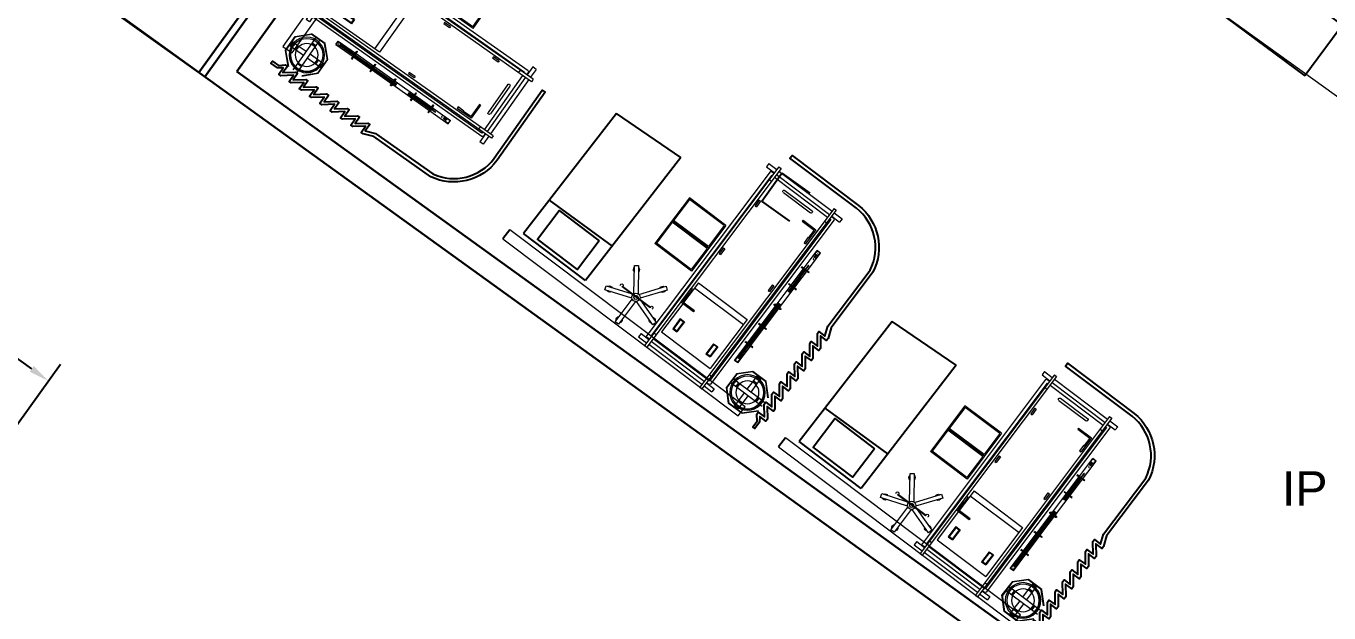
# Model space of a CAD drawing. Header units: metres. Extents: x 141303 to 146299, y 125960 to 127091.
# Drawn here: x 145994.16 to 146005.54, y 126181.59 to 126186.71 of the extents above; entities that cross this region are included whole.
import ezdxf

# ---------------------------------------------------------------- set-up
doc = ezdxf.new("R2010")
doc.units = ezdxf.units.M
doc.header["$MEASUREMENT"] = 0
doc.linetypes.add('C05 _MOB-EQUIP URGENCIAS Y TOCOCIRUGÍA$0$006_URGENCIAS & TOCOCIRUGÍA$0$03.-PRIMER NIVEL GENERAL$0$XR-PLANTA 3ER NIVEL$0$DASHED', pattern=[19.05, 12.7, -6.35])
doc.linetypes.add('C05 _MOB-EQUIP URGENCIAS Y TOCOCIRUGÍA$0$006_URGENCIAS & TOCOCIRUGÍA$0$03.-PRIMER NIVEL GENERAL$0$XR-PLANTA 3ER NIVEL$0$DASHED2', pattern=[0.375, 0.25, -0.125])
doc.layers.add('DIMENSION', color=50, linetype='Continuous')
doc.layers.add('FURNITURE', color=6, linetype='Continuous')
for name, color, linetype, lineweight in [('ELEVATION', 7, 'Continuous', 20), ('LETTERING', 50, 'Continuous', 30), ('new column', 4, 'Continuous', 25), ('NVMI_WALL', 7, 'Continuous', 30), ('PLINTH', 80, 'Continuous', 30)]:
    doc.layers.add(name, color=color, linetype=linetype, lineweight=lineweight)
doc.layers.get('0').off()
doc.styles.get("Standard").update_dxf_attribs({"font": 'arial.ttf'})
doc.dimstyles.get("Standard").update_dxf_attribs({"dimtxt": 0.18, "dimasz": 0.18, "dimexe": 0.18, "dimexo": 0.0625, "dimgap": 0.09, "dimtad": 0, "dimtih": 1, "dimtoh": 1, "dimdec": 4, "dimzin": 0, "dimdsep": 46, "dimtxsty": 'Standard', "dimcen": 0.09, "dimadec": 0, "dimazin": 0, "dimtfac": 1, "dimtdec": 4, "dimtofl": 0, "dimtmove": 0, "dimatfit": 3, "dimfxl": 1, "dimtolj": 1, "dimtzin": 0, "dimarcsym": 0})

# ---------------------------------------------------------------- blocks, each defined once
blk = doc.blocks.new('C05 _MOB-EQUIP URGENCIAS Y TOCOCIRUGÍA$0$cortina antibacterial')
blk.add_lwpolyline([(300.266, -580.673), (300.266, -580.651), (300.266, -580.673), (300.199, -580.673), (300.266, -580.761), (300.266, -580.783), (300.199, -580.783), (300.266, -580.871), (300.266, -580.893), (300.199, -580.893), (300.266, -580.981), (300.266, -581.003), (300.199, -581.003), (300.266, -581.091), (300.266, -581.113), (300.199, -581.113), (300.266, -581.201), (300.266, -581.223), (300.199, -581.223), (300.231, -581.309), (300.231, -581.921, 0.354939), (300.651, -582.281), (301.378, -582.281), (301.378, -582.311), (300.651, -582.311, -0.359051), (300.201, -581.921), (300.201, -581.313), (300.166, -581.223), (300.166, -581.201), (300.233, -581.201), (300.166, -581.113), (300.166, -581.091), (300.233, -581.091), (300.166, -581.003), (300.166, -580.981), (300.233, -580.981), (300.166, -580.893), (300.166, -580.871), (300.233, -580.871), (300.166, -580.783), (300.166, -580.761), (300.233, -580.761), (300.166, -580.673), (300.166, -580.651), (300.233, -580.651), (300.166, -580.563), (300.166, -580.541), (300.233, -580.541), (300.166, -580.453), (300.166, -580.431), (300.233, -580.431), (300.166, -580.343), (300.166, -580.321), (300.233, -580.321), (300.205, -580.281), (300.205, -580.211), (300.227, -580.211), (300.227, -580.274), (300.266, -580.321), (300.266, -580.343), (300.199, -580.343), (300.266, -580.431), (300.266, -580.453), (300.199, -580.453), (300.266, -580.541), (300.266, -580.563), (300.199, -580.563), (300.266, -580.651)], format="xyb")
blk = doc.blocks.new('bed ward')
at = {"layer": 'FURNITURE'}
for p, q in [((142390.8, 126644.899), (142391.223, 126645.43)), ((142391.223, 126645.43), (142392.307, 126644.667)), ((142390.8, 126644.899), (142391.91, 126644.116)), ((142392.007, 126644.879), (142391.6, 126644.335)), ((142392.41, 126644.731), (142392.492, 126644.674)), ((142391.91, 126644.116), (142392.307, 126644.667))]:
    blk.add_line(p, q, dxfattribs=at)
at = {"layer": 'FURNITURE', "lineweight": 0}
for p, q in [((142390.901, 126642.653, 310.935), (142392.41, 126644.731, 310.935)), ((142392.492, 126644.674, 310.935), (142390.981, 126642.594, 310.935)), ((142391.441, 126643.721, 310.935), (142391.621, 126643.968, 310.935)), ((142390.981, 126642.594, 310.935), (142390.901, 126642.653, 310.935))]:
    blk.add_line(p, q, dxfattribs=at)
at = {"layer": 'FURNITURE', "linetype": 'Continuous', "lineweight": 0}
for p, q in [((142390.08, 126644.621, 310.935), (142390.03, 126644.551, 310.935)), ((142390.109, 126644.6, 310.935), (142390.058, 126644.53, 310.935)), ((142390.08, 126644.621, 310.935), (142390.109, 126644.6, 310.935)), ((142390.016, 126644.532, 310.935), (142389.675, 126644.062, 310.935)), ((142390.044, 126644.511, 310.935), (142389.703, 126644.042, 310.935)), ((142390.068, 126644.493, 310.935), (142389.727, 126644.024, 310.935)), ((142390.006, 126644.569, 310.935), (142389.991, 126644.549, 310.935)), ((142389.991, 126644.549, 310.935), (142391.569, 126643.403, 310.935)), ((142390.006, 126644.569, 310.935), (142391.583, 126643.423, 310.935)), ((142390.077, 126644.549, 310.935), (142390.061, 126644.528, 310.935)), ((142390.086, 126644.518, 310.935), (142390.082, 126644.513, 310.935)), ((142390.086, 126644.518, 310.935), (142391.51, 126643.483, 310.935)), ((142390.091, 126644.551, 310.935), (142391.539, 126643.499, 310.935)), ((142390.117, 126644.487, 310.935), (142390.103, 126644.468, 310.935)), ((142390.596, 126644.216, 310.935), (142390.831, 126644.54, 310.935)), ((142390.61, 126644.219, 310.935), (142390.834, 126644.526, 310.935)), ((142390.831, 126644.54, 310.935), (142391.236, 126644.246, 310.935)), ((142390.834, 126644.526, 310.935), (142391.02, 126644.391, 310.935)), ((142390.014, 126644.357, 310.935), (142389.84, 126644.118, 310.935)), ((142390.796, 126644.083, 310.935), (142391.02, 126644.391, 310.935)), ((142390.799, 126644.069, 310.935), (142391.034, 126644.393, 310.935)), ((142390.812, 126644.072, 310.935), (142391.036, 126644.379, 310.935)), ((142391.036, 126644.379, 310.935), (142391.222, 126644.244, 310.935)), ((142390.033, 126644.343, 310.935), (142389.859, 126644.104, 310.935)), ((142390.254, 126644.34, 310.935), (142390.245, 126644.328, 310.935)), ((142390.245, 126644.328, 310.935), (142390.294, 126644.292, 310.935)), ((142390.254, 126644.34, 310.935), (142390.303, 126644.304, 310.935)), ((142390.303, 126644.304, 310.935), (142390.294, 126644.292, 310.935)), ((142390.999, 126643.936, 310.935), (142391.222, 126644.244, 310.935)), ((142391.001, 126643.923, 310.935), (142391.236, 126644.246, 310.935)), ((142390.596, 126644.216, 310.935), (142391.001, 126643.923, 310.935)), ((142390.61, 126644.219, 310.935), (142390.796, 126644.083, 310.935)), ((142389.661, 126644.043, 310.935), (142389.61, 126643.973, 310.935)), ((142389.651, 126644.08, 310.935), (142389.637, 126644.06, 310.935)), ((142389.637, 126644.06, 310.935), (142391.214, 126642.914, 310.935)), ((142389.689, 126644.022, 310.935), (142389.639, 126643.953, 310.935)), ((142389.651, 126644.08, 310.935), (142391.228, 126642.934, 310.935)), ((142389.692, 126644.02, 310.935), (142389.677, 126643.999, 310.935)), ((142389.94, 126644.061, 310.935), (142389.858, 126643.948, 310.935)), ((142389.949, 126644.055, 310.935), (142389.873, 126643.95, 310.935)), ((142389.94, 126644.061, 310.935), (142389.949, 126644.055, 310.935)), ((142390.675, 126644.034, 310.935), (142390.666, 126644.022, 310.935)), ((142390.666, 126644.022, 310.935), (142390.716, 126643.986, 310.935)), ((142390.675, 126644.034, 310.935), (142390.725, 126643.998, 310.935)), ((142390.812, 126644.072, 310.935), (142390.999, 126643.936, 310.935)), ((142389.61, 126643.973, 310.935), (142389.639, 126643.953, 310.935)), ((142389.679, 126643.985, 310.935), (142391.13, 126642.931, 310.935)), ((142389.713, 126644.005, 310.935), (142389.706, 126643.995, 310.935)), ((142389.706, 126643.995, 310.935), (142391.13, 126642.961, 310.935)), ((142389.762, 126643.999, 310.935), (142389.748, 126643.979, 310.935)), ((142389.858, 126643.948, 310.935), (142389.98, 126643.859, 310.935)), ((142389.873, 126643.95, 310.935), (142389.937, 126643.904, 310.935)), ((142389.939, 126643.907, 310.935), (142389.93, 126643.895, 310.935)), ((142389.939, 126643.907, 310.935), (142389.989, 126643.871, 310.935)), ((142390.725, 126643.998, 310.935), (142390.716, 126643.986, 310.935)), ((142389.989, 126643.871, 310.935), (142389.98, 126643.859, 310.935)), ((142390.973, 126643.806, 310.935), (142390.661, 126643.376, 310.935)), ((142390.973, 126643.806, 310.935), (142391.148, 126643.68, 310.935)), ((142390.537, 126643.265, 310.935), (142389.878, 126643.743, 310.935)), ((142390.558, 126643.293, 310.935), (142389.899, 126643.772, 310.935)), ((142391.017, 126643.775, 310.935), (142390.704, 126643.344, 310.935)), ((142391.038, 126643.766, 310.935), (142391.047, 126643.779, 310.935)), ((142391.087, 126643.731, 310.935), (142391.038, 126643.766, 310.935)), ((142391.169, 126643.69, 310.935), (142391.047, 126643.779, 310.935)), ((142391.078, 126643.583, 310.935), (142391.153, 126643.687, 310.935)), ((142391.087, 126643.731, 310.935), (142391.096, 126643.743, 310.935)), ((142391.087, 126643.577, 310.935), (142391.169, 126643.69, 310.935)), ((142391.153, 126643.687, 310.935), (142391.09, 126643.734, 310.935)), ((142391.157, 126643.673, 310.935), (142391.405, 126643.492, 310.935)), ((142390.007, 126643.668, 310.935), (142390.009, 126643.67, 310.935)), ((142390.007, 126643.668, 310.935), (142390.052, 126643.639, 310.935)), ((142390.009, 126643.67, 310.935), (142390.053, 126643.642, 310.935)), ((142390.089, 126643.612, 310.935), (142390.009, 126643.67, 310.935)), ((142390.046, 126643.643, 310.935), (142390.091, 126643.614, 310.935)), ((142390.157, 126643.559, 310.935), (142390.158, 126643.562, 310.935)), ((142390.157, 126643.559, 310.935), (142390.201, 126643.531, 310.935)), ((142390.238, 126643.503, 310.935), (142390.158, 126643.562, 310.935)), ((142390.158, 126643.562, 310.935), (142390.203, 126643.533, 310.935)), ((142390.361, 126643.601, 310.935), (142390.352, 126643.589, 310.935)), ((142390.352, 126643.589, 310.935), (142390.401, 126643.553, 310.935)), ((142390.361, 126643.601, 310.935), (142390.41, 126643.565, 310.935)), ((142390.41, 126643.565, 310.935), (142390.401, 126643.553, 310.935)), ((142391.087, 126643.577, 310.935), (142391.078, 126643.583, 310.935)), ((142390.194, 126643.532, 310.935), (142390.238, 126643.503, 310.935)), ((142390.196, 126643.534, 310.935), (142390.24, 126643.506, 310.935)), ((142390.238, 126643.503, 310.935), (142390.24, 126643.506, 310.935)), ((142391.405, 126643.492, 310.935), (142391.093, 126643.062, 310.935)), ((142391.492, 126643.459, 310.935), (142391.13, 126642.961, 310.935)), ((142391.216, 126643.555, 310.935), (142391.189, 126643.518, 310.935)), ((142391.189, 126643.518, 310.935), (142391.278, 126643.453, 310.935)), ((142391.217, 126643.546, 310.935), (142391.197, 126643.519, 310.935)), ((142391.197, 126643.519, 310.935), (142391.276, 126643.461, 310.935)), ((142391.216, 126643.555, 310.935), (142391.305, 126643.49, 310.935)), ((142391.217, 126643.546, 310.935), (142391.296, 126643.489, 310.935)), ((142391.296, 126643.489, 310.935), (142391.276, 126643.461, 310.935)), ((142391.305, 126643.49, 310.935), (142391.278, 126643.453, 310.935)), ((142391.472, 126643.504, 310.935), (142391.458, 126643.484, 310.935)), ((142391.51, 126643.483, 310.935), (142391.506, 126643.478, 310.935)), ((142391.541, 126643.485, 310.935), (142391.526, 126643.464, 310.935)), ((142391.581, 126643.53, 310.935), (142391.531, 126643.461, 310.935)), ((142391.61, 126643.51, 310.935), (142391.559, 126643.44, 310.935)), ((142391.581, 126643.53, 310.935), (142391.61, 126643.51, 310.935)), ((142390.661, 126643.376, 310.935), (142391.093, 126643.062, 310.935)), ((142391.517, 126643.441, 310.935), (142391.176, 126642.972, 310.935)), ((142391.545, 126643.421, 310.935), (142391.204, 126642.952, 310.935)), ((142391.583, 126643.423, 310.935), (142391.569, 126643.403, 310.935)), ((142390.508, 126643.304, 310.935), (142390.51, 126643.306, 310.935)), ((142390.508, 126643.304, 310.935), (142390.552, 126643.276, 310.935)), ((142390.51, 126643.306, 310.935), (142390.554, 126643.278, 310.935)), ((142390.59, 126643.248, 310.935), (142390.51, 126643.306, 310.935)), ((142390.545, 126643.276, 310.935), (142390.59, 126643.248, 310.935)), ((142390.547, 126643.279, 310.935), (142390.591, 126643.251, 310.935)), ((142390.549, 126643.281, 310.935), (142390.571, 126643.312, 310.935)), ((142390.59, 126643.248, 310.935), (142390.591, 126643.251, 310.935)), ((142391.002, 126643.26, 310.935), (142390.975, 126643.223, 310.935)), ((142390.975, 126643.223, 310.935), (142391.064, 126643.158, 310.935)), ((142391.003, 126643.252, 310.935), (142390.983, 126643.224, 310.935)), ((142390.983, 126643.224, 310.935), (142391.063, 126643.167, 310.935)), ((142391.002, 126643.26, 310.935), (142391.091, 126643.196, 310.935)), ((142391.003, 126643.252, 310.935), (142391.083, 126643.194, 310.935)), ((142390.667, 126643.188, 310.935), (142390.669, 126643.191, 310.935)), ((142390.667, 126643.188, 310.935), (142390.711, 126643.16, 310.935)), ((142390.669, 126643.191, 310.935), (142390.713, 126643.163, 310.935)), ((142390.749, 126643.133, 310.935), (142390.669, 126643.191, 310.935)), ((142390.704, 126643.161, 310.935), (142390.749, 126643.133, 310.935)), ((142390.706, 126643.163, 310.935), (142390.75, 126643.135, 310.935)), ((142390.749, 126643.133, 310.935), (142390.75, 126643.135, 310.935)), ((142391.083, 126643.194, 310.935), (142391.063, 126643.167, 310.935)), ((142391.091, 126643.196, 310.935), (142391.064, 126643.158, 310.935)), ((142391.117, 126643.015, 310.935), (142391.103, 126642.996, 310.935)), ((142390.66, 126642.811, 310.935), (142390.746, 126642.929, 310.935)), ((142390.663, 126642.808, 310.935), (142390.749, 126642.926, 310.935)), ((142390.704, 126642.844, 310.935), (142390.727, 126642.877, 310.935)), ((142390.707, 126642.842, 310.935), (142390.73, 126642.874, 310.935)), ((142390.715, 126642.886, 310.935), (142390.772, 126642.845, 310.935)), ((142390.727, 126642.877, 310.935), (142390.73, 126642.874, 310.935)), ((142390.746, 126642.929, 310.935), (142390.888, 126642.951, 310.935)), ((142390.746, 126642.925, 310.935), (142390.889, 126642.947, 310.935)), ((142390.886, 126642.948, 310.935), (142391.004, 126642.862, 310.935)), ((142390.888, 126642.951, 310.935), (142391.006, 126642.866, 310.935)), ((142390.89, 126642.864, 310.935), (142390.931, 126642.921, 310.935)), ((142390.923, 126642.84, 310.935), (142390.964, 126642.896, 310.935)), ((142391.162, 126642.953, 310.935), (142391.111, 126642.883, 310.935)), ((142391.111, 126642.883, 310.935), (142391.139, 126642.863, 310.935)), ((142391.19, 126642.932, 310.935), (142391.139, 126642.863, 310.935)), ((142391.159, 126642.955, 310.935), (142391.144, 126642.934, 310.935)), ((142391.228, 126642.934, 310.935), (142391.214, 126642.914, 310.935)), ((142390.683, 126642.668, 310.935), (142390.66, 126642.811, 310.935)), ((142390.687, 126642.669, 310.935), (142390.664, 126642.811, 310.935)), ((142390.691, 126642.853, 310.935), (142390.748, 126642.812, 310.935)), ((142390.704, 126642.844, 310.935), (142390.707, 126642.842, 310.935)), ((142390.707, 126642.857, 310.935), (142390.717, 126642.869, 310.935)), ((142390.707, 126642.857, 310.935), (142390.711, 126642.854, 310.935)), ((142390.717, 126642.869, 310.935), (142390.72, 126642.867, 310.935)), ((142390.719, 126642.858, 310.935), (142390.729, 126642.851, 310.935)), ((142390.743, 126642.816, 310.935), (142390.767, 126642.849, 310.935)), ((142390.748, 126642.812, 310.935), (142390.772, 126642.845, 310.935)), ((142390.89, 126642.864, 310.935), (142390.923, 126642.84, 310.935)), ((142390.893, 126642.869, 310.935), (142390.926, 126642.845, 310.935)), ((142391.025, 126642.722, 310.935), (142391.002, 126642.865, 310.935)), ((142391.029, 126642.723, 310.935), (142391.006, 126642.866, 310.935)), ((142390.725, 126642.637, 310.935), (142390.766, 126642.694, 310.935)), ((142390.758, 126642.613, 310.935), (142390.799, 126642.67, 310.935)), ((142390.763, 126642.689, 310.935), (142390.796, 126642.665, 310.935)), ((142390.766, 126642.694, 310.935), (142390.799, 126642.67, 310.935)), ((142390.917, 126642.689, 310.935), (142390.941, 126642.722, 310.935)), ((142390.917, 126642.689, 310.935), (142390.974, 126642.647, 310.935)), ((142390.922, 126642.685, 310.935), (142390.946, 126642.718, 310.935)), ((142390.94, 126642.607, 310.935), (142391.026, 126642.726, 310.935)), ((142390.941, 126642.722, 310.935), (142390.998, 126642.681, 310.935)), ((142390.943, 126642.605, 310.935), (142391.029, 126642.723, 310.935)), ((142390.959, 126642.659, 310.935), (142390.982, 126642.692, 310.935)), ((142390.959, 126642.659, 310.935), (142390.962, 126642.657, 310.935)), ((142390.962, 126642.657, 310.935), (142390.985, 126642.689, 310.935)), ((142390.965, 126642.679, 310.935), (142390.97, 126642.676, 310.935)), ((142390.969, 126642.667, 310.935), (142390.972, 126642.664, 310.935)), ((142390.972, 126642.664, 310.935), (142390.981, 126642.677, 310.935)), ((142390.978, 126642.68, 310.935), (142390.981, 126642.677, 310.935)), ((142390.982, 126642.692, 310.935), (142390.985, 126642.689, 310.935)), ((142390.8, 126642.586, 310.935), (142390.943, 126642.609, 310.935)), ((142390.801, 126642.582, 310.935), (142390.943, 126642.605, 310.935))]:
    blk.add_line(p, q, dxfattribs=at)
at = {"layer": 'FURNITURE', "linetype": 'C05 _MOB-EQUIP URGENCIAS Y TOCOCIRUGÍA$0$006_URGENCIAS & TOCOCIRUGÍA$0$03.-PRIMER NIVEL GENERAL$0$XR-PLANTA 3ER NIVEL$0$DASHED2', "lineweight": 0}
for p, q in [((142389.878, 126643.743, 310.935), (142389.899, 126643.772, 310.935)), ((142389.883, 126643.746, 310.935), (142389.898, 126643.766, 310.935)), ((142389.906, 126643.726, 310.935), (142389.884, 126643.742, 310.935)), ((142389.924, 126643.75, 310.935), (142389.902, 126643.767, 310.935)), ((142389.91, 126643.727, 310.935), (142389.924, 126643.747, 310.935)), ((142390.544, 126643.274, 310.935), (142389.914, 126643.732, 310.935)), ((142390.551, 126643.283, 310.935), (142389.92, 126643.741, 310.935)), ((142390.048, 126643.645, 310.935), (142390.07, 126643.675, 310.935)), ((142390.053, 126643.642, 310.935), (142390.075, 126643.672, 310.935)), ((142390.075, 126643.672, 310.935), (142390.07, 126643.675, 310.935)), ((142390.023, 126643.61, 310.935), (142390.045, 126643.64, 310.935)), ((142390.027, 126643.607, 310.935), (142390.023, 126643.61, 310.935)), ((142390.027, 126643.607, 310.935), (142390.05, 126643.637, 310.935)), ((142390.045, 126643.64, 310.935), (142390.089, 126643.612, 310.935)), ((142390.089, 126643.612, 310.935), (142390.091, 126643.614, 310.935)), ((142390.198, 126643.537, 310.935), (142390.22, 126643.567, 310.935)), ((142390.203, 126643.533, 310.935), (142390.224, 126643.564, 310.935)), ((142390.224, 126643.564, 310.935), (142390.22, 126643.567, 310.935)), ((142390.172, 126643.501, 310.935), (142390.194, 126643.532, 310.935)), ((142390.177, 126643.498, 310.935), (142390.172, 126643.501, 310.935)), ((142390.177, 126643.498, 310.935), (142390.199, 126643.528, 310.935)), ((142390.352, 126643.384, 310.935), (142390.387, 126643.433, 310.935)), ((142390.361, 126643.377, 310.935), (142390.397, 126643.426, 310.935)), ((142390.524, 126643.246, 310.935), (142390.545, 126643.276, 310.935)), ((142390.528, 126643.243, 310.935), (142390.524, 126643.246, 310.935)), ((142390.528, 126643.243, 310.935), (142390.55, 126643.273, 310.935)), ((142390.696, 126643.149, 310.935), (142390.542, 126643.261, 310.935)), ((142390.703, 126643.159, 310.935), (142390.549, 126643.271, 310.935)), ((142390.554, 126643.278, 310.935), (142390.576, 126643.308, 310.935)), ((142390.709, 126643.168, 310.935), (142390.555, 126643.28, 310.935)), ((142390.717, 126643.178, 310.935), (142390.562, 126643.29, 310.935)), ((142390.576, 126643.308, 310.935), (142390.571, 126643.312, 310.935)), ((142390.682, 126643.131, 310.935), (142390.704, 126643.161, 310.935)), ((142390.687, 126643.127, 310.935), (142390.682, 126643.131, 310.935)), ((142390.687, 126643.127, 310.935), (142390.709, 126643.158, 310.935)), ((142390.849, 126643.038, 310.935), (142390.701, 126643.146, 310.935)), ((142390.708, 126643.166, 310.935), (142390.73, 126643.196, 310.935)), ((142390.828, 126643.068, 310.935), (142390.708, 126643.156, 310.935)), ((142390.713, 126643.163, 310.935), (142390.735, 126643.193, 310.935)), ((142390.835, 126643.077, 310.935), (142390.714, 126643.165, 310.935)), ((142390.87, 126643.066, 310.935), (142390.721, 126643.174, 310.935)), ((142390.735, 126643.193, 310.935), (142390.73, 126643.196, 310.935)), ((142390.824, 126643.063, 310.935), (142390.839, 126643.083, 310.935)), ((142390.847, 126643.043, 310.935), (142390.825, 126643.059, 310.935)), ((142390.864, 126643.067, 310.935), (142390.842, 126643.083, 310.935)), ((142390.849, 126643.038, 310.935), (142390.87, 126643.066, 310.935)), ((142390.85, 126643.044, 310.935), (142390.865, 126643.064, 310.935))]:
    blk.add_line(p, q, dxfattribs=at)
at = {"layer": 'FURNITURE', "linetype": 'C05 _MOB-EQUIP URGENCIAS Y TOCOCIRUGÍA$0$006_URGENCIAS & TOCOCIRUGÍA$0$03.-PRIMER NIVEL GENERAL$0$XR-PLANTA 3ER NIVEL$0$DASHED', "lineweight": 0}
for p, q in [((142390.748, 126642.812, 310.935), (142390.816, 126642.762, 310.935)), ((142390.766, 126642.694, 310.935), (142390.89, 126642.864, 310.935)), ((142390.772, 126642.845, 310.935), (142390.84, 126642.796, 310.935)), ((142390.799, 126642.67, 310.935), (142390.923, 126642.84, 310.935)), ((142390.873, 126642.771, 310.935), (142390.941, 126642.722, 310.935)), ((142390.849, 126642.738, 310.935), (142390.917, 126642.689, 310.935))]:
    blk.add_line(p, q, dxfattribs=at)
at = {"layer": 'FURNITURE'}
blk.add_lwpolyline([(142391.695, 126644.412), (142391.949, 126644.229), (142392.204, 126644.583), (142391.95, 126644.766)], close=True, dxfattribs=at)
at = {"layer": 'FURNITURE', "lineweight": 0, "elevation": 310.935}
for points in [[(142391.539, 126643.88), (142391.462, 126644.116), (142391.428, 126644.105), (142391.504, 126643.869)], [(142391.567, 126643.848), (142391.771, 126643.989), (142391.75, 126644.019), (142391.563, 126643.889)], [(142391.5, 126643.863), (142391.252, 126643.862), (142391.252, 126643.826), (142391.5, 126643.827)], [(142391.496, 126643.797), (142391.426, 126643.585), (142391.46, 126643.574), (142391.538, 126643.809)], [(142391.546, 126643.812), (142391.746, 126643.666), (142391.768, 126643.695), (142391.567, 126643.841)]]:
    blk.add_lwpolyline(points, dxfattribs=at)
blk.add_lwpolyline([(142391.632, 126643.983, 2.414214), (142391.621, 126643.969), (142391.614, 126643.974), (142391.434, 126643.726), (142391.441, 126643.721, 2.414214), (142391.43, 126643.706)], format="xyb", dxfattribs=at)
at = {"layer": 'FURNITURE', "linetype": 'C05 _MOB-EQUIP URGENCIAS Y TOCOCIRUGÍA$0$006_URGENCIAS & TOCOCIRUGÍA$0$03.-PRIMER NIVEL GENERAL$0$XR-PLANTA 3ER NIVEL$0$DASHED2', "lineweight": 0}
for centre, radius in [((142389.903, 126643.747, 310.935), 0.000769), ((142389.953, 126643.71, 310.935), 0.003), ((142390.148, 126643.569, 310.935), 0.003), ((142390.601, 126643.24, 310.935), 0.003), ((142390.795, 126643.099, 310.935), 0.003), ((142390.845, 126643.062, 310.935), 0.000769)]:
    blk.add_circle(centre, radius, dxfattribs=at)
at = {"layer": 'FURNITURE', "linetype": 'Continuous', "lineweight": 0}
for radius in [0.155, 0.142, 0.1]:
    blk.add_circle((142390.844, 126642.767, 310.935), radius, dxfattribs=at)
for centre, radius, start, end in [((142390.085, 126644.543, 310.935), 0.01, 54.006, 144.006), ((142390.024, 126644.35, 310.935), 0.012, 324.006, 144.006), ((142389.85, 126644.111, 310.935), 0.012, 144.006, 324.006), ((142389.685, 126643.993, 310.935), 0.01, 144.006, 234.006), ((142391.533, 126643.491, 310.935), 0.01, 324.006, 54.006), ((142391.136, 126642.939, 310.935), 0.01, 234.006, 324.006), ((142390.844, 126642.767, 310.935), 0.149, 144.006, 324.006)]:
    blk.add_arc(centre, radius, start, end, dxfattribs=at)
at = {"layer": 'FURNITURE', "lineweight": 0}
for centre, radius, start, end in [((142391.456, 126644.076, 310.935), 0.027, 149.7619, 246.1412), ((142391.456, 126644.076, 310.935), 0.027, 329.7619, 66.1412), ((142391.731, 126643.983, 310.935), 0.027, 76.5671, 172.9465), ((142391.731, 126643.983, 310.935), 0.027, 256.5671, 352.9465), ((142391.288, 126643.844, 310.935), 0.027, 41.943, 138.3224), ((142391.288, 126643.844, 310.935), 0.027, 221.943, 318.3224), ((142391.531, 126643.845, 310.935), 0.036, 68.4835, 219.5285), ((142391.531, 126643.845, 310.935), 0.036, 234.006, 54.006), ((142391.531, 126643.845, 310.935), 0.018, 84.006, 204.006), ((142391.531, 126643.845, 310.935), 0.018, 234.006, 54.006), ((142391.728, 126643.702, 310.935), 0.027, 185.7848, 282.1642), ((142391.728, 126643.702, 310.935), 0.027, 5.7848, 102.1642), ((142391.455, 126643.614, 310.935), 0.027, 113.508, 209.8874), ((142391.455, 126643.614, 310.935), 0.027, 293.508, 29.8874)]:
    blk.add_arc(centre, radius, start, end, dxfattribs=at)
at = {"layer": 'FURNITURE', "linetype": 'C05 _MOB-EQUIP URGENCIAS Y TOCOCIRUGÍA$0$006_URGENCIAS & TOCOCIRUGÍA$0$03.-PRIMER NIVEL GENERAL$0$XR-PLANTA 3ER NIVEL$0$DASHED2', "lineweight": 0}
for centre, radius, start, end in [((142389.885, 126643.744, 310.935), 0.0025, 144.006, 234.006), ((142389.9, 126643.765, 310.935), 0.0025, 54.006, 144.006), ((142389.908, 126643.728, 310.935), 0.0025, 234.006, 324.006), ((142389.922, 126643.748, 310.935), 0.0025, 324.006, 54.006), ((142390.356, 126643.38, 310.935), 0.0058, 144.006, 324.006), ((142390.392, 126643.429, 310.935), 0.0058, 324.006, 144.006), ((142390.826, 126643.061, 310.935), 0.0025, 144.006, 234.006), ((142390.841, 126643.081, 310.935), 0.0025, 54.006, 144.006), ((142390.848, 126643.045, 310.935), 0.0025, 234.006, 324.006), ((142390.863, 126643.065, 310.935), 0.0025, 324.006, 54.006)]:
    blk.add_arc(centre, radius, start, end, dxfattribs=at)
at = {"layer": 'FURNITURE', "lineweight": 0, "xscale": -1, "rotation": 234.0059966302266}
blk.add_blockref('C05 _MOB-EQUIP URGENCIAS Y TOCOCIRUGÍA$0$cortina antibacterial', (142683.881, 126058.568, 310.935), dxfattribs=at)
blk = doc.blocks.new('C02_MOB-EQUIP GINE-PEDIATRÍA$0$DESK 1.50 X 1.50')
for points in [[(252.496, -575.355), (253.996, -575.355)], [(252.496, -575.355), (252.496, -575.955)], [(253.996, -575.355), (253.996, -576.855)], [(252.496, -575.905), (253.446, -575.905)], [(253.396, -575.955), (253.446, -575.905)], [(253.446, -575.905), (253.446, -576.855)], [(252.496, -575.955), (253.396, -575.955)], [(253.396, -575.955), (253.396, -576.855)], [(253.396, -576.855), (253.996, -576.855)]]:
    blk.add_lwpolyline(points)
blk = doc.blocks.new('*D326')
at = {"layer": 'Defpoints', "color": 0, "transparency": 16777216}
for p in [(145975.133, 126195.243), (145994.36, 126183.61), (145993.304, 126182.146)]:
    blk.add_point(p, dxfattribs=at)
at = {"layer": 'DIMENSION', "color": 0, "lineweight": -2, "transparency": 16777216}
for p, q in [((145975.17, 126195.294), (145976.294, 126196.854)), ((145976.335, 126196.603), (145985.022, 126190.341)), ((145994.214, 126183.716), (145985.527, 126189.977)), ((145993.341, 126182.196), (145994.465, 126183.756))]:
    blk.add_line(p, q, dxfattribs=at)
at = {"layer": 'DIMENSION', "color": 0, "transparency": 16777216}
for points in [[(145976.353, 126196.627), (145976.317, 126196.578), (145976.189, 126196.708)], [(145994.232, 126183.74), (145994.197, 126183.691), (145994.36, 126183.61)]]:
    blk.add_solid(points, dxfattribs=at)
at = {"layer": 'DIMENSION', "color": 0, "transparency": 16777216, "insert": (145985.275, 126190.159), "char_height": 0.18, "attachment_point": 5}
blk.add_mtext('\\A1;22.3994', dxfattribs=at)
blk = doc.blocks.new('*D345')
at = {"layer": 'Defpoints', "color": 0, "transparency": 16777216}
for p in [(146010.853, 126210.257), (146012.192, 126209.3), (145995.725, 126186.264)]:
    blk.add_point(p, dxfattribs=at)
at = {"layer": 'DIMENSION', "color": 0, "lineweight": -2, "transparency": 16777216}
for p, q in [((146012.141, 126209.336), (146010.707, 126210.362)), ((146010.748, 126210.111), (146002.749, 126198.921)), ((145994.49, 126187.368), (146002.489, 126198.557)), ((145995.674, 126186.301), (145994.239, 126187.326))]:
    blk.add_line(p, q, dxfattribs=at)
at = {"layer": 'DIMENSION', "color": 0, "transparency": 16777216}
for points in [[(146010.724, 126210.128), (146010.773, 126210.093), (146010.853, 126210.257)], [(145994.466, 126187.386), (145994.515, 126187.351), (145994.386, 126187.222)]]:
    blk.add_solid(points, dxfattribs=at)
at = {"layer": 'DIMENSION', "color": 0, "transparency": 16777216, "insert": (146002.619, 126198.739), "char_height": 0.18, "attachment_point": 5}
blk.add_mtext('\\A1;28.3160', dxfattribs=at)

msp = doc.modelspace()

# ---------------------------------------------------------------- linework, layer by layer
at = {"layer": 'ELEVATION'}
msp.add_line((146007.53003, 126184.70572), (146004.11965, 126187.16383), dxfattribs=at)
at = {"layer": 'new column'}
for p, q in [((146000.58717, 126185.17824), (146000.76111, 126185.42267)), ((146000.76111, 126185.42267), (146001.00554, 126185.24873)), ((146000.8316, 126185.0043), (146000.58717, 126185.17824))]:
    msp.add_line(p, q, dxfattribs=at)
at = {"layer": 'NVMI_WALL'}
for p, q in [((145995.72492, 126186.26434), (146009.92419, 126206.12688)), ((145996.00394, 126186.31073), (146010.08644, 126206.00994)), ((145996.00394, 126186.31073), (146007.05359, 126201.76746)), ((146007.24501, 126177.96189), (145992.48041, 126188.60387)), ((146007.36132, 126178.1246), (145996.00394, 126186.31073)), ((146000.14595, 126183.32477), (146000.14618, 126183.3251))]:
    msp.add_line(p, q, dxfattribs=at)
at = {"layer": 'PLINTH'}
for p, q in [((146012.19228, 126209.29958), (145995.67408, 126186.30068)), ((145995.67408, 126186.30068), (145992.48041, 126188.60387))]:
    msp.add_line(p, q, dxfattribs=at)

# ---------------------------------------------------------------- block references
at = {"layer": 'FURNITURE', "xscale": -1}
for p, rotation in [((71996.89515, -49419.8786), 288.7996337533556), ((319254.647, 46832.83101), 17.04212141765462), ((319257.05288, 46831.01616), 17.04212141765462)]:
    msp.add_blockref('bed ward', p, dxfattribs=dict(at, rotation=rotation))
at = {"layer": 'FURNITURE', "linetype": 'ByBlock', "lineweight": 0, "xscale": -1, "rotation": 53.39802134477285}
msp.add_blockref('C02_MOB-EQUIP GINE-PEDIATRÍA$0$DESK 1.50 X 1.50', (145693.67475, 126734.13138), dxfattribs=at)

# ---------------------------------------------------------------- texts
at = {"layer": 'LETTERING', "insert": (146005.12731, 126182.82241), "char_height": 0.3019675, "attachment_point": 1}
msp.add_mtext_dynamic_manual_height_columns('IP WARD FOR WOMEN', width=5.1316482, gutter_width=1.50984, heights=[0], dxfattribs=at)

# ---------------------------------------------------------------- dimensions: what is measured, and where the dimension line sits
at = {"layer": 'DIMENSION'}
for p1, p2, distance, picture, middle in [((145995.72492, 126186.26434), (146012.19228, 126209.29958), 1.64634, '*D345', (146002.6193, 126198.7394)), ((145975.13311, 126195.24292), (145993.30433, 126182.14554), 1.80575, '*D326', (145985.27458, 126190.15912))]:
    dim = msp.add_aligned_dim(p1=p1, p2=p2, distance=distance, dimstyle='Standard', dxfattribs=at)
    dim.commit()
    dim.dimension.update_dxf_attribs({"geometry": picture, "text_midpoint": middle})

doc.saveas('drawing.dxf')
